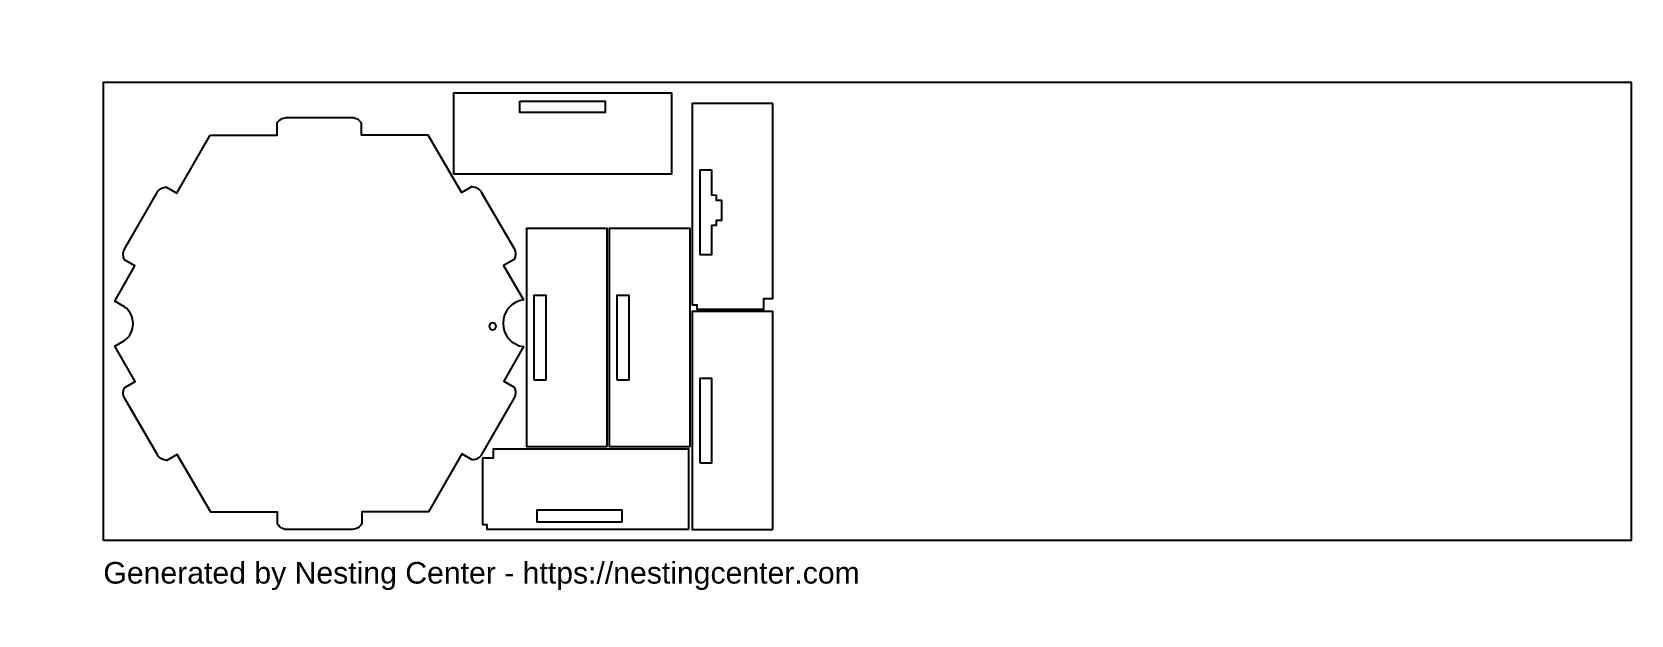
# Model space of a CAD drawing. Header units: millimetres. Extents: x -33 to 700, y -34 to 233.
import ezdxf

# ---------------------------------------------------------------- set-up
doc = ezdxf.new("R2010")
doc.units = ezdxf.units.MM
doc.layers.add('Name', color=7, linetype='Continuous')
doc.styles.get("Standard").update_dxf_attribs({"font": 'arial.ttf'})

# ---------------------------------------------------------------- blocks, each defined once
blk = doc.blocks.new('Part1', base_point=(-99.76, -94.4))
blk.add_lwpolyline([(-99.76, -0.02), (-84.46, -26.52), (-89.22, -29.27, 0.267894), (-89.22, -34.27), (-74.27, -60.16, 0.267894), (-69.94, -62.66), (-65.17, -59.91), (-49.86, -86.41), (-19.26, -86.4), (-19.26, -91.9, 0.267894), (-14.93, -94.4), (14.97, -94.4, 0.267894), (19.3, -91.9), (19.3, -86.39), (37.5, -86.39, -0.875218), (56.09, -75.65), (65.2, -59.88), (69.96, -62.63, 0.267894), (74.29, -60.13), (89.23, -34.24, 0.267894), (89.24, -29.24), (84.47, -26.49), (99.76, 0.02), (84.46, 26.52), (89.22, 29.27, 0.267894), (89.22, 34.27), (74.27, 60.16, 0.267894), (69.94, 62.66), (65.17, 59.91), (49.86, 86.41), (19.26, 86.4), (19.26, 91.9, 0.267894), (14.93, 94.4), (-14.97, 94.4, 0.267894), (-19.3, 91.9), (-19.3, 86.39), (-37.97, 86.39), (-37.97, 81.12, -0.506746), (-51.42, 73.43), (-55.89, 76.01), (-65.2, 59.88), (-69.96, 62.63, 0.267894), (-74.29, 60.13), (-89.23, 34.24, 0.267894), (-89.24, 29.24), (-84.47, 26.49)], format="xyb", close=True)
blk.add_circle((40.93, -68.06), 1.56)
blk = doc.blocks.new('Part2', base_point=(-50, -37))
for points in [[(50, 0), (-50, 0), (-50, -37), (50, -37)], [(19.58, -33.42), (-19.44, -33.42), (-19.44, -28.12), (19.58, -28.12)]]:
    blk.add_lwpolyline(points, close=True)
blk = doc.blocks.new('Part3', base_point=(-37, -44.43))
for points in [[(-37, 49.85), (-37, -42.38), (-34.86, -42.38), (-34.86, -44.43), (-4.14, -44.42), (-4.14, -39.55), (0, -39.54), (0, 49.85)], [(-33.42, 19.42), (-28.12, 19.42), (-28.12, -19.58), (-33.42, -19.58)]]:
    blk.add_lwpolyline(points, close=True)
blk = doc.blocks.new('Part4', base_point=(-37, -44.43))
for points in [[(0, 49.85), (-37, 49.85), (-37, -42.38), (-34.86, -42.38), (-34.86, -44.43), (-4.14, -44.42), (-4.14, -39.55), (0, -39.55)], [(-28.12, 19.41), (-28.12, 7.91), (-26.03, 7.9), (-26.03, 5.51), (-23.52, 5.51), (-23.52, -3.74), (-26.03, -3.74), (-26.03, -6.13), (-28.12, -6.13), (-28.12, -19.58), (-33.42, -19.58), (-33.42, 19.41)]]:
    blk.add_lwpolyline(points, close=True)
blk = doc.blocks.new('RawPlate1')
blk.add_lwpolyline([(0, 0), (0, 210), (700, 210), (700, 0)], close=True)
at = {"xscale": -1}
for name, p, rotation in [('Part1', (130.64, 233.07), 120.0858431568839), ('Part3', (173.82, 5), 270)]:
    blk.add_blockref(name, p, dxfattribs=dict(at, rotation=rotation))
for p, rotation in [((260.47, 205), 180), ((193.82, 143), 270), ((231.82, 143), 270), ((269.82, 105), 270)]:
    blk.add_blockref('Part2', p, dxfattribs=dict(rotation=rotation))
blk.add_blockref('Part4', (269.82, 106))
at = {"layer": 'Name'}
blk.add_text('Generated by Nesting Center - https://nestingcenter.com', height=9.898, dxfattribs=at).set_placement((0, -19.8))

msp = doc.modelspace()

# ---------------------------------------------------------------- block references
msp.add_blockref('RawPlate1', (0, 0))

doc.saveas('drawing.dxf')
